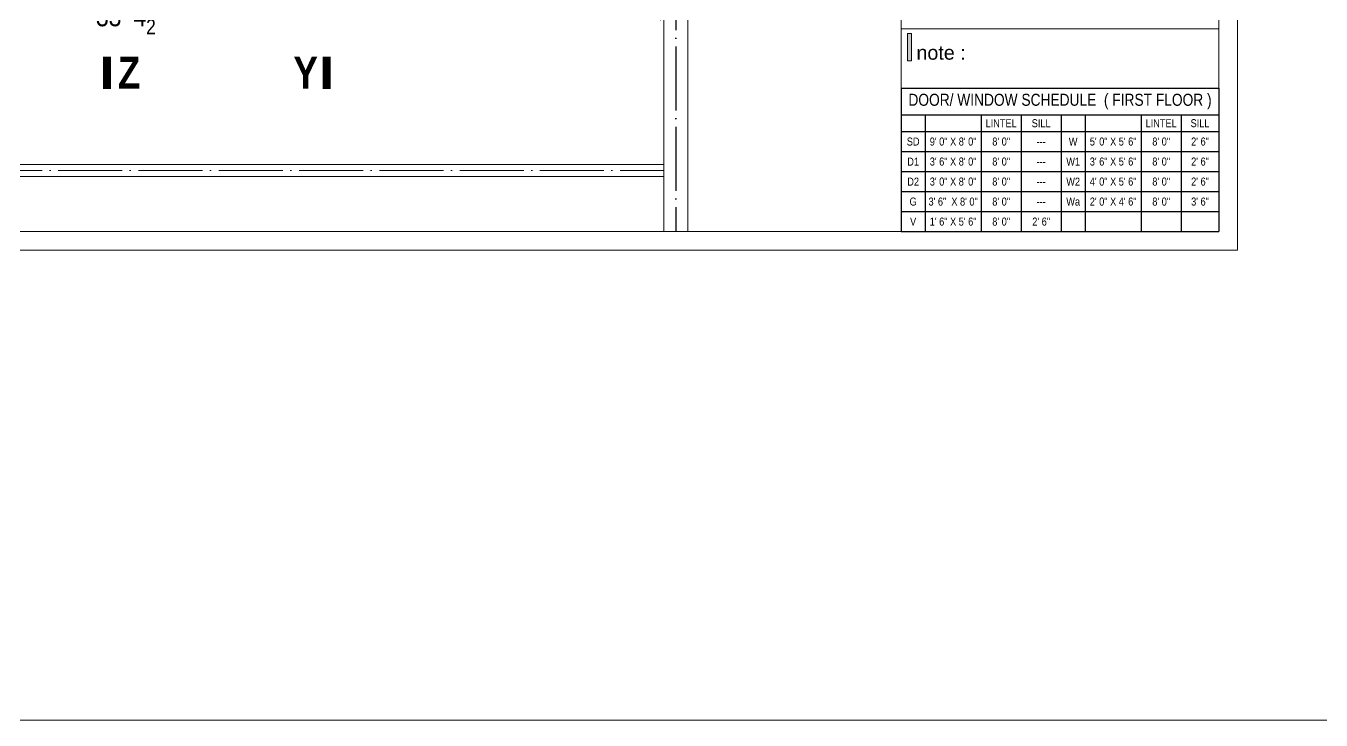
# Model space of a CAD drawing. Header units: millimetres. Extents: x 56222 to 3066687, y -650199 to -121287.
# Drawn here: x 153094.4 to 153580, y -174482.1 to -174221.9 of the extents above; entities that cross this region are included whole.
import ezdxf

# ---------------------------------------------------------------- set-up
doc = ezdxf.new("R2010")
doc.units = ezdxf.units.MM
doc.header["$MEASUREMENT"] = 0
doc.header["$PDMODE"] = 35
doc.linetypes.add('ACAD_ISO04W100', pattern=[30, 24, -3, 0, -3])
doc.layers.get('Defpoints').update_dxf_attribs({"color": 220})
for name, color, linetype, lineweight in [('FIRST FLOOR ( DIM )', 250, 'Continuous', 9), ('GROUND FLOOR', 7, 'Continuous', 9), ('SECTION', 7, 'Continuous', 9), ('X_PLOT', 1, 'Continuous', 9), ('X_SHEET', 7, 'Continuous', 9)]:
    doc.layers.add(name, color=color, linetype=linetype, lineweight=lineweight)
doc.styles.add("Cn_BT_0'-0", font='swissc.ttf')
doc.styles.add('Cn_BT_7½', font='swissc.ttf', dxfattribs={"height": 7.5})
doc.styles.get("Standard").update_dxf_attribs({"font": 'arial.ttf', "height": 6})
doc.dimstyles.new('Cn_BT_7½', dxfattribs={"dimtxt": 9, "dimasz": 3, "dimexe": 1.5, "dimexo": 0, "dimgap": 0.09, "dimtad": 0, "dimdec": 3, "dimzin": 3, "dimdsep": 46, "dimlunit": 4, "dimtxsty": 'Cn_BT_7½', "dimblk": 'ARCHTICK', "dimcen": 0.09, "dimdle": 1.5, "dimclrd": 251, "dimclre": 251, "dimclrt": 14, "dimadec": 0, "dimazin": 0, "dimtfac": 0.75, "dimtdec": 3, "dimtofl": 0, "dimtmove": 0, "dimatfit": 3, "dimfxl": 0, "dimtolj": 1, "dimtzin": 0, "dimlwd": 15, "dimlwe": 15, "dimarcsym": 0})

# ---------------------------------------------------------------- blocks, each defined once
blk = doc.blocks.new('_ArchTick')
at = {"color": 0, "linetype": 'ByBlock', "const_width": 0.15}
blk.add_lwpolyline([(-0.5, -0.5), (0.5, 0.5)], dxfattribs=at)
blk = doc.blocks.new('*D17')
at = {"layer": 'Defpoints', "color": 0, "lineweight": 0, "transparency": 16777216}
for p in [(152933.16, -174173.68), (153333.66, -174173.68), (153333.66, -174218.33)]:
    blk.add_point(p, dxfattribs=at)
at = {"layer": 'FIRST FLOOR ( DIM )', "color": 251, "lineweight": 15, "transparency": 16777216}
for p, q in [((152933.16, -174173.68), (152933.16, -174219.83)), ((153333.66, -174173.68), (153333.66, -174219.83)), ((152931.66, -174218.33), (153120.7, -174218.33)), ((153335.16, -174218.33), (153146.12, -174218.33))]:
    blk.add_line(p, q, dxfattribs=at)
at = {"layer": 'FIRST FLOOR ( DIM )', "color": 251, "lineweight": 15, "transparency": 16777216, "xscale": 3, "yscale": 3, "zscale": 3, "rotation": 180}
blk.add_blockref('_ArchTick', (152933.16, -174218.33), dxfattribs=at)
at = {"layer": 'FIRST FLOOR ( DIM )', "color": 251, "lineweight": 15, "transparency": 16777216, "xscale": 3, "yscale": 3, "zscale": 3}
blk.add_blockref('_ArchTick', (153333.66, -174218.33), dxfattribs=at)
at = {"layer": 'FIRST FLOOR ( DIM )', "color": 14, "transparency": 16777216, "insert": (153133.41, -174218.33), "char_height": 7.5, "attachment_point": 5, "style": 'Cn_BT_7½'}
blk.add_mtext('\\A1;33\'-4{\\H0.75x;\\S1/2;}"', dxfattribs=at)
blk = doc.blocks.new('*T11')
at = {"layer": 'X_SHEET', "color": 0, "linetype": 'ByBlock', "lineweight": -2, "ltscale": 10, "transparency": 16777216}
for p, q in [((0, 0), (119.14, 0)), ((0, 0), (0, -53.74)), ((119.14, 0), (119.14, -53.74)), ((0, -9.99), (119.14, -9.99)), ((9, -9.99), (9, -53.74)), ((30, -9.99), (30, -53.74)), ((45, -9.99), (45, -53.74)), ((60, -9.99), (60, -53.74)), ((69, -9.99), (69, -53.74)), ((90, -9.99), (90, -53.74)), ((105, -9.99), (105, -53.74)), ((0, -16.24), (119.14, -16.24)), ((0, -23.74), (119.14, -23.74)), ((0, -31.24), (119.14, -31.24)), ((0, -38.74), (119.14, -38.74)), ((0, -46.24), (119.14, -46.24)), ((0, -53.74), (119.14, -53.74))]:
    blk.add_line(p, q, dxfattribs=at)
at = {"layer": 'X_SHEET', "color": 0, "ltscale": 10, "transparency": 16777216, "insert": (59.57, -4.99), "char_height": 4.5, "width": 118.3106, "attachment_point": 5, "style": "Cn_BT_0'-0"}
blk.add_mtext('DOOR/ WINDOW SCHEDULE  ( FIRST FLOOR )', dxfattribs=at)
at = {"layer": 'X_SHEET', "ltscale": 10, "transparency": 16777216, "char_height": 3, "attachment_point": 5, "style": "Cn_BT_0'-0"}
for s, insert, width in [('LINTEL', (37.5, -13.11), 14.17), ('SILL', (52.5, -13.11), 14.17), ('LINTEL', (97.5, -13.11), 14.17), ('SILL', (112.07, -13.11), 13.3106), ('SD', (4.5, -19.99), 8.17), ('9\' 0" X 8\' 0"', (19.5, -19.99), 20.17), ('8\' 0"', (37.5, -19.99), 14.17), ('W', (64.5, -19.99), 8.17), ('5\' 0" X 5\' 6"', (79.5, -19.99), 20.17), ('8\' 0"', (97.5, -19.99), 14.17), ('2\' 6"', (112.07, -19.99), 13.3106), ('---', (52.5, -19.99), 14.17), ('D1', (4.5, -27.49), 8.17), ('3\' 6" X 8\' 0"', (19.5, -27.49), 20.17), ('8\' 0"', (37.5, -27.49), 14.17), ('---', (52.5, -27.49), 14.17), ('W1', (64.5, -27.49), 8.17), ('3\' 6" X 5\' 6"', (79.5, -27.49), 20.17), ('8\' 0"', (97.5, -27.49), 14.17), ('2\' 6"', (112.07, -27.49), 13.3106), ('D2', (4.5, -34.99), 8.17), ('3\' 0" X 8\' 0"', (19.5, -34.99), 20.17), ('8\' 0"', (37.5, -34.99), 14.17), ('W2', (64.5, -34.99), 8.17), ('4\' 0" X 5\' 6"', (79.5, -34.99), 20.17), ('8\' 0"', (97.5, -34.99), 14.17), ('2\' 6"', (112.07, -34.99), 13.3106), ('---', (52.5, -34.99), 14.17), ('G', (4.5, -42.49), 8.17), ('3\' 6"  X 8\' 0"', (19.5, -42.49), 20.17), ('8\' 0"', (37.5, -42.49), 14.17), ('---', (52.5, -42.49), 14.17), ('Wa', (64.5, -42.49), 8.17), ('2\' 0" X 4\' 6"', (79.5, -42.49), 20.17), ('8\' 0"', (97.5, -42.49), 14.17), ('3\' 6"', (112.07, -42.49), 13.3106), ('V', (4.5, -49.99), 8.17), ('1\' 6" X 5\' 6"', (19.5, -49.99), 20.17), ('8\' 0"', (37.5, -49.99), 14.17), ('2\' 6"', (52.5, -49.99), 14.17)]:
    blk.add_mtext(s, dxfattribs=dict(at, insert=insert, width=width))

msp = doc.modelspace()

# ---------------------------------------------------------------- hatches: boundary and pattern name
at = {"layer": 'X_SHEET', "ltscale": 0.25}
h = msp.add_hatch(color=0, dxfattribs=at)
h.dxf.hatch_style = 1
h.paths.add_polyline_path([(153426.5309, -174224.7792), (153424.9288, -174224.7792), (153424.9288, -174235.0834), (153426.5309, -174235.0834)])

# ---------------------------------------------------------------- linework, layer by layer
at = {"layer": 'GROUND FLOOR'}
for p, q in [((153333.6631, -173778.1275), (153333.6631, -174299.0603)), ((153342.6631, -173778.1275), (153342.6631, -174299.0603)), ((153333.6631, -174161.6764), (153333.6631, -174299.0603)), ((152837.9131, -174273.9264), (153333.6631, -174273.9264)), ((152833.4131, -174278.4264), (153333.6631, -174278.4264))]:
    msp.add_line(p, q, dxfattribs=at)
at = {"layer": 'GROUND FLOOR', "color": 1, "linetype": 'ACAD_ISO04W100'}
msp.add_lwpolyline([(153333.6631, -173813.6764), (152835.6631, -173813.6764), (152835.6631, -174276.1764), (153333.6631, -174276.1764)], dxfattribs=at)
at = {"layer": 'SECTION'}
msp.add_lwpolyline([(151738.1305, -172937.5341), (154870.4708, -172937.5341), (154870.4708, -174482.123), (151738.1305, -174482.123)], close=True, dxfattribs=at)
at = {"layer": 'SECTION', "color": 5}
for points in [[(153126.3261, -174239.5364, 12, 12, 0), (153123.3261, -174239.5364, 0, 0, 0), (153123.3261, -173799.2689, 12, 12, 0), (153126.3261, -173799.2689, 12, 12, 0)], [(153205.7001, -174239.5364, 12, 12, 0), (153208.7001, -174239.5364, 0, 0, 0), (153208.7001, -173799.2689, 12, 12, 0), (153205.7001, -173799.2689, 12, 12, 0)]]:
    msp.add_lwpolyline(points, format="xyseb", dxfattribs=at)
at = {"layer": 'X_PLOT', "linetype": 'ACAD_ISO04W100', "lineweight": 30}
msp.add_line((153338.1631, -173778.1275), (153338.1631, -174299.0603), dxfattribs=at)
at = {"layer": 'X_SHEET'}
for points in [[(153548.7248, -174306.0603), (152781.5764, -174306.0603), (152781.5764, -173771.1275), (153548.7248, -173771.1275)], [(153541.7248, -174299.0603), (152788.5764, -174299.0603), (152788.5764, -173778.1275), (153541.7248, -173778.1275)], [(153422.5842, -173778.1275), (153541.7247, -173778.1275), (153541.7248, -174299.0603), (153422.5843, -174299.0603)], [(153541.7247, -174223.0527), (153422.5842, -174223.0527), (153422.5843, -174299.0603), (153541.7249, -174299.0603)]]:
    msp.add_lwpolyline(points, close=True, dxfattribs=at)
at = {"layer": 'X_SHEET', "color": 0, "ltscale": 0.25}
msp.add_lwpolyline([(153424.9288, -174224.7792), (153426.5309, -174224.7792), (153426.5309, -174235.0834), (153424.9288, -174235.0834)], close=True, dxfattribs=at)

# ---------------------------------------------------------------- block references
msp.add_blockref('*T11', (153422.5842, -174245.319))

# ---------------------------------------------------------------- texts
at = {"layer": 'SECTION', "color": 5, "char_height": 12, "line_spacing_factor": 1.157143, "style": "Cn_BT_0'-0"}
for s, insert, attachment_point in [('{\\fSwis721 Cn BT|b1|i0|c0|p34;Z}', (153137.3, -174245.4964), 9), ('{\\fSwis721 Cn BT|b1|i0|c0|p34;Y}', (153194.7262, -174245.4964), 7)]:
    msp.add_mtext(s, dxfattribs=dict(at, insert=insert, attachment_point=attachment_point))
at = {"layer": 'X_SHEET', "color": 29, "ltscale": 0.25, "insert": (153428.3323, -174229.3274), "char_height": 5.280173, "attachment_point": 1}
msp.add_mtext('{\\C0;note :}', dxfattribs=at)

# ---------------------------------------------------------------- dimensions: what is measured, and where the dimension line sits
at = {"layer": 'FIRST FLOOR ( DIM )'}
dim = msp.add_linear_dim(base=(153333.6631, -174218.3329), p1=(152933.1631, -174173.6764), p2=(153333.6631, -174173.6764), dimstyle='Cn_BT_7½', dxfattribs=at)
dim.commit()
dim.dimension.update_dxf_attribs({"geometry": '*D17', "text_midpoint": (153133.4131, -174218.3329)})

doc.saveas('drawing.dxf')
